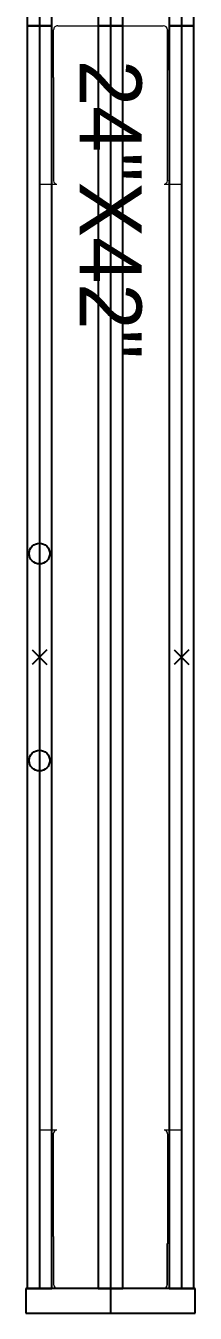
# Model space of a CAD drawing. Header units: inches. Extents: x 126 to 13186, y 9 to 361.
# Drawn here: x 5525.11 to 5528.33, y 92.42 to 116.91 of the extents above; entities that cross this region are included whole.
import ezdxf

# ---------------------------------------------------------------- set-up
doc = ezdxf.new("R2010")
doc.units = ezdxf.units.IN
doc.header["$MEASUREMENT"] = 0
doc.layers.add('DD2D', color=7, linetype='Continuous')
doc.layers.add('DD2D_Geometry', color=7, linetype='Continuous')
doc.styles.get("Standard").update_dxf_attribs({"font": 'stylu.ttf'})

# ---------------------------------------------------------------- blocks, each defined once
blk = doc.blocks.new('DD101024422D')
at = {"color": 1}
for p, q in [((0.30146, 0.03788), (0.30854, 0.0308)), ((0.30146, 0.0308), (0.30854, 0.03788)), ((0.30146, -0.03788), (0.30854, -0.0308)), ((0.30146, -0.0308), (0.30854, -0.03788))]:
    blk.add_line(p, q, dxfattribs=at)
at = {"color": 1, "linetype": 'Continuous', "lineweight": 0}
for p, q in [((0.0765, 0.02599), (0.0765, 0.03434)), ((0.5335, 0.03434), (0.0765, 0.03434)), ((0.5335, 0.03434), (0.5335, 0.02599)), ((0, -0.02547), (0, 0.02547)), ((0.00174, 0.02748), (0.02176, 0.02748)), ((0.00203, 0.0275), (0.02147, 0.0275)), ((0.0747, 0.0275), (0.02147, 0.0275)), ((0.0747, 0.0275), (0.07499, 0.0275)), ((0.5353, 0.0275), (0.53501, 0.0275)), ((0.5353, 0.0275), (0.58853, 0.0275)), ((0.60826, 0.02748), (0.58824, 0.02748)), ((0.60797, 0.0275), (0.58853, 0.0275)), ((0.61, -0.02547), (0.61, 0.02547)), ((0.02501, -0.0275), (0.00203, -0.0275)), ((0.02501, -0.0275), (0.0747, -0.0275)), ((0.0747, -0.0275), (0.07499, -0.0275)), ((0.0765, -0.03434), (0.0765, -0.02599)), ((0.5335, -0.02599), (0.5335, -0.03434)), ((0.5353, -0.0275), (0.53501, -0.0275)), ((0.58499, -0.0275), (0.5353, -0.0275)), ((0.58499, -0.0275), (0.60797, -0.0275)), ((0.5335, -0.03434), (0.0765, -0.03434))]:
    blk.add_line(p, q, dxfattribs=at)
at = {"color": 1}
for centre in [(0.255, -0.03434), (0.355, -0.03434)]:
    blk.add_circle(centre, 0.005, dxfattribs=at)
at = {"color": 1, "linetype": 'Continuous', "lineweight": 0}
for centre, radius, start, end in [((0.00203, 0.02547), 0.00203, 90, 180), ((0.07499, 0.02599), 0.00151, 10.02098, 90), ((0.07499, 0.02599), 0.00151, 0, 10.02098), ((0.53501, 0.02599), 0.00151, 169.97902, 180), ((0.53501, 0.02599), 0.00151, 169.97902, 180), ((0.53501, 0.02599), 0.00151, 90, 169.97902), ((0.60797, 0.02547), 0.00203, 0, 90), ((0.00203, -0.02547), 0.00203, 180, 270), ((0.07499, -0.02599), 0.00151, 270, 349.97902), ((0.07499, -0.02599), 0.00151, 349.97902, 0), ((0.53501, -0.02599), 0.00151, 180, 190.02098), ((0.53501, -0.02599), 0.00151, 180, 190.02098), ((0.53501, -0.02599), 0.00151, 190.02098, 270), ((0.60797, -0.02547), 0.00203, 270, 0)]:
    blk.add_arc(centre, radius, start, end, dxfattribs=at)
at = {"color": 1}
for p in [(0.305, 0.03434), (0.305, -0.03434)]:
    blk.add_point(p, dxfattribs=at)
at = {"insert": (0.0165, 0.01506), "char_height": 0.03, "attachment_point": 1}
blk.add_mtext_dynamic_manual_height_columns('24"X42"', width=75.4940153, gutter_width=12.5, heights=[0], dxfattribs=at)
blk = doc.blocks.new('SPACE_DD10102442')
blk.add_blockref('DD101024422D', (0, 0))
blk = doc.blocks.new('DD3021422D')
for p, q in [((0, 0.041), (0, -0.041)), ((0.012, 0.041), (0, 0.041)), ((0.012, -0.041), (0.012, 0.041)), ((0, -0.041), (0.012, -0.041))]:
    blk.add_line(p, q)
blk = doc.blocks.new('SPACE_DD302142')
blk.add_blockref('DD3021422D', (0, 0))

msp = doc.modelspace()

# ---------------------------------------------------------------- linework, layer by layer
at = {"layer": 'DD2D'}
for p, q in [((5525.369, 158.919), (5525.369, 116.911)), ((5526.719, 158.919), (5526.719, 116.911)), ((5526.719, 158.919), (5526.719, 116.911)), ((5528.07, 158.919), (5528.07, 116.911)), ((5525.369, 116.911), (5525.369, 92.895)), ((5526.719, 116.911), (5526.719, 116.907)), ((5526.719, 116.911), (5526.719, 92.895)), ((5526.719, 116.911), (5526.719, 92.895)), ((5528.07, 116.911), (5528.07, 92.895)), ((5526.719, 92.895), (5526.719, 92.423))]:
    msp.add_line(p, q, dxfattribs=at)
at = {"layer": 'DD2D_Geometry'}
for points in [[(5525.133, 158.919), (5525.133, 116.911), (5525.605, 116.911), (5525.605, 158.919)], [(5525.133, 158.919), (5525.133, 116.911), (5525.605, 116.911), (5525.605, 158.919)], [(5526.483, 158.919), (5526.483, 116.911), (5526.956, 116.911), (5526.956, 158.919)], [(5526.483, 158.919), (5526.483, 116.911), (5526.956, 116.911), (5526.956, 158.919)], [(5527.834, 158.919), (5527.834, 116.911), (5528.306, 116.911), (5528.306, 158.919)], [(5527.834, 158.919), (5527.834, 116.911), (5528.306, 116.911), (5528.306, 158.919)], [(5525.133, 116.911), (5525.133, 92.895), (5525.605, 92.895), (5525.605, 116.911)], [(5525.133, 116.911), (5525.133, 92.895), (5525.605, 92.895), (5525.605, 116.911)], [(5526.483, 116.911), (5526.483, 92.895), (5526.956, 92.895), (5526.956, 116.911)], [(5526.719, 116.907), (5526.719, 116.907), (5526.719, 116.911), (5526.719, 116.911)], [(5527.834, 116.911), (5527.834, 92.895), (5528.306, 92.895), (5528.306, 116.911)], [(5527.834, 116.911), (5527.834, 92.895), (5528.306, 92.895), (5528.306, 116.911)]]:
    msp.add_lwpolyline(points, close=True, dxfattribs=at)

# ---------------------------------------------------------------- block references
at = {"layer": 'DD2D_Geometry', "xscale": 39.3700787401575, "yscale": 39.3700787401575, "zscale": 39.3700787401575, "rotation": 270}
for name, p in [('SPACE_DD10102442', (5526.719, 116.911)), ('SPACE_DD302142', (5526.719, 92.895)), ('SPACE_DD302142', (5526.719, 92.895))]:
    msp.add_blockref(name, p, dxfattribs=at)

doc.saveas('drawing.dxf')
